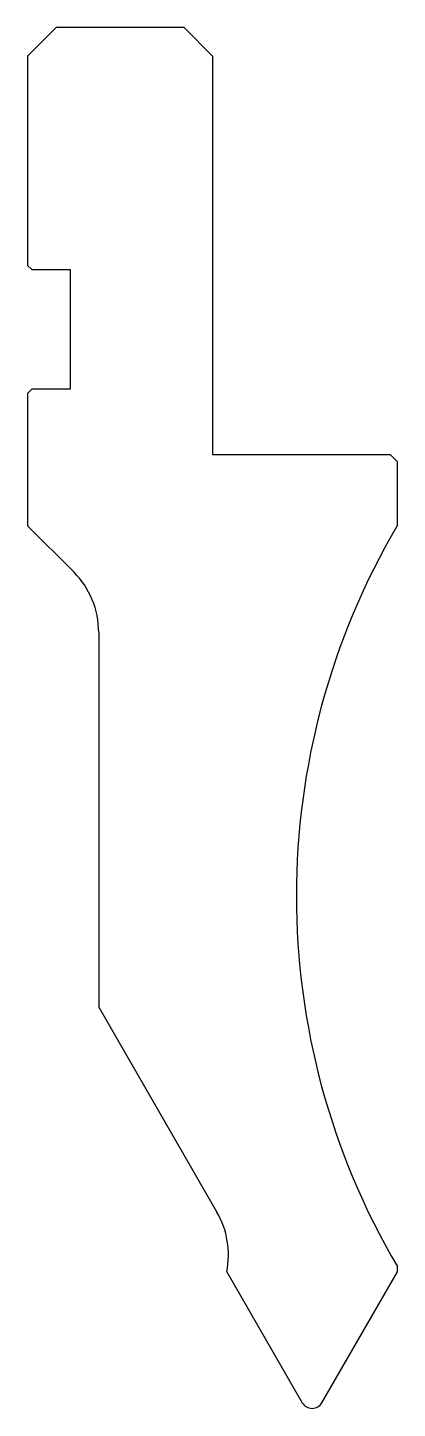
# Model space of a CAD drawing. Header units: metres. Extents: x 39 to 65, y -39.2 to 57.8.
import ezdxf

# ---------------------------------------------------------------- set-up
doc = ezdxf.new("R2010")
doc.units = ezdxf.units.M

msp = doc.modelspace()

# ---------------------------------------------------------------- linework, layer by layer
for p, q in [((40.972869, 57.827045), (38.972869, 55.827045)), ((49.972869, 57.827045), (40.972869, 57.827045)), ((51.972869, 55.827045), (49.972869, 57.827045)), ((38.972869, 55.827045), (38.972869, 41.127045)), ((51.972869, 55.827045), (51.972869, 27.827045)), ((38.972869, 41.127045), (39.272869, 40.827045)), ((39.272869, 40.827045), (41.972869, 40.827045)), ((41.972869, 40.827045), (41.972869, 32.427045)), ((39.272869, 32.427045), (38.972869, 32.127045)), ((38.972869, 32.127045), (38.972869, 22.827045)), ((41.972869, 32.427045), (39.272869, 32.427045)), ((51.972869, 27.827045), (64.472869, 27.827045)), ((64.972869, 27.327045), (64.472869, 27.827045)), ((64.972869, 22.866438), (64.972869, 27.327045)), ((38.972869, 22.827045), (42.21551, 19.584404)), ((43.972869, 15.341763), (43.972869, -10.992193)), ((43.972869, -10.992193), (52.287594, -25.393719)), ((52.972869, -29.58065), (58.280049, -38.772955)), ((59.66569, -38.772955), (64.972869, -29.58065)), ((64.972869, -29.58065), (64.972869, -29.212349))]:
    msp.add_line(p, q)
for centre, radius, start, end in [((109.172869, -3.172955), 51.3, 149.496532, 210.503468), ((37.972869, 15.341763), 6, 0, 45), ((47.091442, -28.393719), 6, 348.590378, 30), ((58.972869, -38.372955), 0.8, 210, 330)]:
    msp.add_arc(centre, radius, start, end)

doc.saveas('drawing.dxf')
